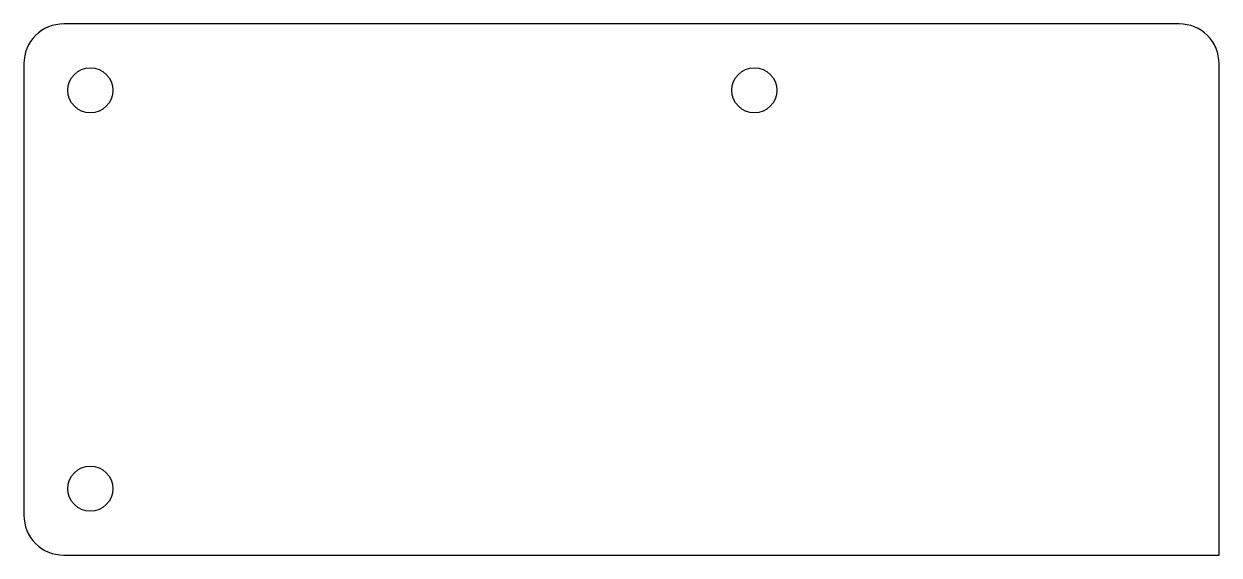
# Model space of a CAD drawing. Header units: millimetres. Extents: x 0 to 90, y 0 to 40.
import ezdxf

# ---------------------------------------------------------------- set-up
doc = ezdxf.new("R2010")
doc.units = ezdxf.units.MM
doc.layers.get('0').update_dxf_attribs({"linetype": 'CONTINUOUS'})

msp = doc.modelspace()

# ---------------------------------------------------------------- linework, layer by layer
msp.add_lwpolyline([(3, 0), (90, 0), (90, 37, 0.414214), (87, 40), (3, 40, 0.414214), (0, 37), (0, 3, 0.414214)], format="xyb", close=True)
for centre in [(5, 35), (55, 35), (5, 5)]:
    msp.add_circle(centre, 1.7)

doc.saveas('drawing.dxf')
